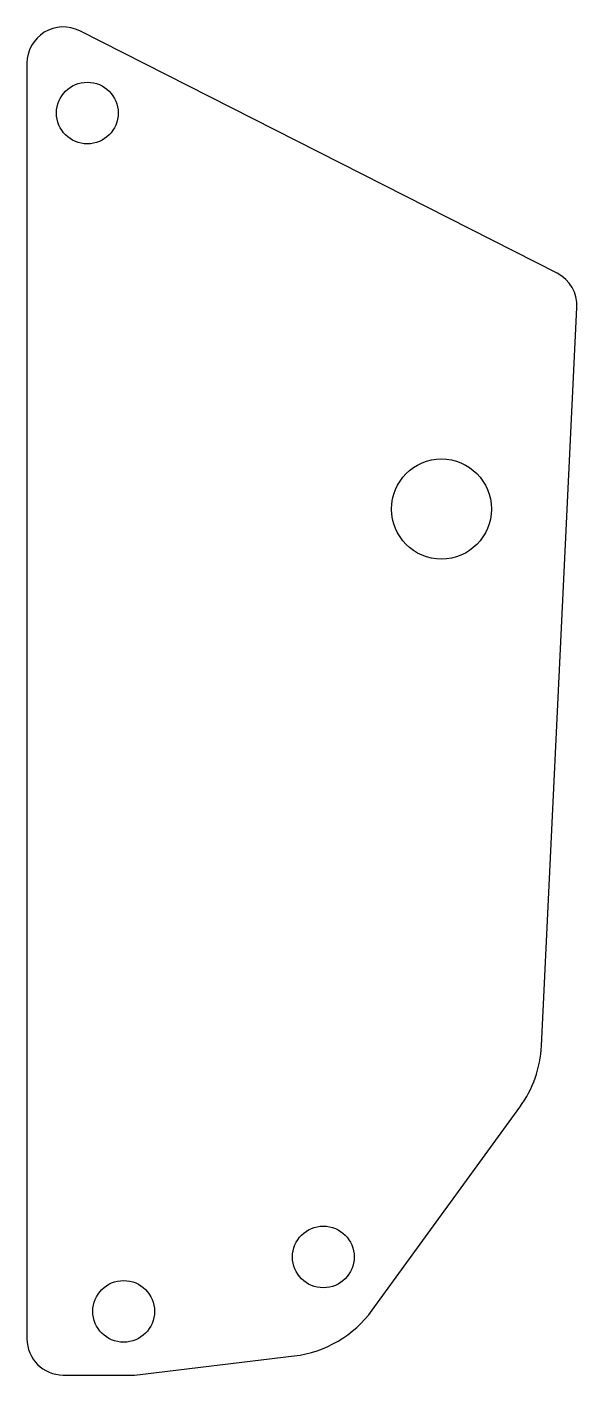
# Model space of a CAD drawing. Header units: inches. Extents: x 1.08 to 2.6, y -3.7 to 0.02.
import ezdxf

# ---------------------------------------------------------------- set-up
doc = ezdxf.new("R2010")
doc.units = ezdxf.units.IN
doc.layers.get('0').update_dxf_attribs({"linetype": 'CONTINUOUS'})

msp = doc.modelspace()

# ---------------------------------------------------------------- linework, layer by layer
for p, q in [((2.544, -0.6612), (1.2289, 0.0063)), ((1.0837, -0.0829), (1.0837, -3.5952)), ((2.5008, -2.7887), (2.5986, -0.7552)), ((2.0349, -3.5163), (2.4415, -2.9572)), ((1.38, -3.6952), (1.8198, -3.6425)), ((1.1837, -3.6952), (1.38, -3.6952))]:
    msp.add_line(p, q)
for centre, radius in [((1.25, -0.22), 0.085), ((2.2254, -1.3104), 0.1378), ((1.9, -3.37), 0.085), ((1.35, -3.52), 0.085)]:
    msp.add_circle(centre, radius)
for centre, start, end in [((1.1837, -0.0829), 63.0898, 180), ((2.4987, -0.7504), -2.7552, 63.0898), ((1.1837, -3.5952), 180, 270)]:
    msp.add_arc(centre, 0.1, start, end)
for centre, major_axis, ratio, start_param, end_param in [((2.1832, -2.7716), (0.3003, -0.1057), 0.989413, 5.995738, 6.570633), ((1.7792, -3.327), (0.1613, -0.2748), 0.988449, 5.876141, 6.69023)]:
    msp.add_ellipse(centre, major_axis=major_axis, ratio=ratio, start_param=start_param, end_param=end_param)

doc.saveas('drawing.dxf')
